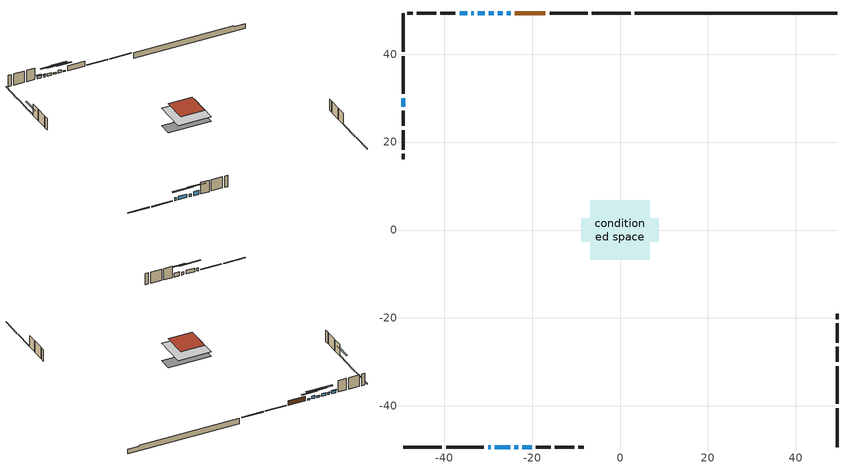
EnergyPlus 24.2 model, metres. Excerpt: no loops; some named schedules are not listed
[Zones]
conditioned space
 floor outside (Floor1 construction): -2.87,-2.87 -2.87,2.87 2.87,2.87 2.87,-2.87 z0.61
 floor adiabatic (AdiabaticFloorConstruction): -6.76,-6.76 -6.76,6.76 6.76,6.76 6.76,-6.76 z3.05
 floor foundation (Slab1 construction): -8.84,-2.67 -8.84,2.67 8.84,2.67 8.84,-2.67 z-1.68
 wall outside (RimJoist1 construction): 2.4,49.35 -6.46,49.35 / -49.35,-49.35 -40.5,-49.35 / -49.35,49.35 -49.35,40.5 / 49.35,-49.35 49.35,-40.5 z0.61:0.91
 wall outside (RimJoist2 construction): -7.39,49.35 -16.02,49.35 / -39.57,-49.35 -30.94,-49.35 / -49.35,39.57 -49.35,30.94 / 49.35,-39.57 49.35,-30.94 z0.61:0.91
 wall outside (AdiabaticWallConstruction 1): -16.94,49.35 -23.92,49.35 z0.61:2.64
 wall outside (AdiabaticWallConstruction): -30.01,-49.35 -29.39,-49.35 / -24.03,-49.35 -23.16,-49.35 z0.61:1.83; -28.46,-49.35 -24.95,-49.35 z0.61:2.08; -24.84,49.35 -25.71,49.35 / -49.35,30.01 -49.35,28.03 z0.61:1.12; -26.64,49.35 -27.76,49.35 z0.61:1.81; -28.69,49.35 -29.81,49.35 / -33.23,49.35 -33.85,49.35 z0.61:1.35; -30.73,49.35 -32.31,49.35 / -34.77,49.35 -36.5,49.35 z0.61:1.68; -22.23,-49.35 -20.12,-49.35 z0.61:2.31
 wall outside (Wall1 construction): -37.43,49.35 -40.86,49.35 / -19.19,-49.35 -15.76,-49.35 / -49.35,27.1 -49.35,23.67 / 49.35,-30.01 49.35,-26.58 z0.61:5.49
 wall outside (Wall2 construction): -41.79,49.35 -46.24,49.35 / -14.83,-49.35 -10.38,-49.35 / -49.35,22.74 -49.35,18.29 / 49.35,-25.65 49.35,-21.2 z0.61:5.49
 wall outside (Wall3 construction): -47.17,49.35 -48.42,49.35 / -9.46,-49.35 -8.2,-49.35 / -49.35,17.36 -49.35,16.1 / 49.35,-20.27 49.35,-19.01 z0.61:5.49
 wall foundation (FoundationWall1 construction): 3.33,49.35,-1.68 3.33,49.35,0.61 44.75,49.35,0.61 44.75,49.35,0.3 49.35,49.35,0.3 49.35,49.35,-1.68
 window (WindowConstruction 7): -30.01,-49.35 -29.39,-49.35 z0.61:1.83
 window (WindowConstruction 6): -28.46,-49.35 -24.95,-49.35 z0.61:2.08
 window (WindowConstruction 9): -24.85,49.35 -25.71,49.35 z0.61:1.12
 window (WindowConstruction 10): -49.35,30.01 -49.35,28.03 z0.61:1.12
 window (WindowConstruction 8): -24.03,-49.35 -23.16,-49.35 z0.61:1.83
 window (WindowConstruction): -26.64,49.35 -27.76,49.35 z0.61:1.8
 window (WindowConstruction 1): -28.69,49.35 -29.8,49.35 z0.61:1.35
 window (WindowConstruction 2): -30.73,49.35 -32.31,49.35 z0.61:1.68
 window (WindowConstruction 3): -33.24,49.35 -33.85,49.35 z0.61:1.35
 window (WindowConstruction 4): -22.23,-49.35 -20.12,-49.35 z0.61:2.31
 window (WindowConstruction 5): -34.77,49.35 -36.5,49.35 z0.61:1.68
 door (Door): -16.95,49.35 -23.92,49.35 z0.61:2.64
 ceiling adiabatic (AdiabaticFloorConstruction): 6.76,-6.76 6.76,6.76 -6.76,6.76 -6.76,-6.76 z3.05
 roof outside (Roof1 construction): -5,5 -5,-5 5,-5 5,5 z5.49
shading: -22.31,-49.35 -31.1,-49.35 -31.1,-49.77 -22.31,-49.77 z4.72; -28.35,49.35 -22.21,49.35 -22.21,49.77 -28.35,49.77 z3.76; -49.35,25.39 -49.35,32.65 -49.77,32.65 -49.77,25.39 z3.76; -30.4,49.35 -24,49.35 -24,49.77 -30.4,49.77 z4.44; -32.44,49.35 -26.05,49.35 -26.05,49.77 -32.44,49.77 z3.99; -34.95,49.35 -28.09,49.35 -28.09,49.77 -34.95,49.77 z4.32; -34.05,49.35 -33.03,49.35 -33.03,49.77 -34.05,49.77 z1.55; -17.48,-49.35 -24.87,-49.35 -24.87,-49.77 -17.48,-49.77 z4.95; -36.7,49.35 -34.57,49.35 -34.57,49.77 -36.7,49.77 z1.88
[Building]
Building 1: Terrain=Suburbs
[Site:Location]
London AP_ON: Latitude {deg}=43.03; Longitude {deg}=-81.15; Time Zone {hr}=-5; Elevation {m}=278; Keep Site Location Information=Yes
[Site:GroundTemperature:Shallow]
3.98693, 1.93205, 1.76749, 2.74264, 6.6573, 10.5537, 13.9317, 16.0716, 16.2534, 14.513, 11.2211, 7.44421
[Site:WaterMainsTemperature]
Calculation Method=Schedule; Temperature Schedule=mains temperature schedule
[Material] Roughness=Rough; Thermal Absorptance=0.9
Name | Thickness {m} | Conductivity {W/m-K} | Density {kg/m3} | Specific Heat {J/kg-K} | Solar Absorptance | Visible Absorptance
asphalt or fiberglass shingles | 0.00635 | 0.162714 | 1121.4 | 1465.45 | 0.4 | 0.4
concrete 4.0 in. | 0.1016 | 1.803125 | 2242.8 | 837.4 | 0.7 | 0.7
concrete 8.0 in. | 0.2032 | 1.803125 | 2242.8 | 837.4 | 0.7 | 0.7
door material | 0.04445 | 0.20624 | 512.64 | 1214.23 | 0.7 | 0.7
exterior vertical ins | 0.012998 | 0.029427 | 32.04 | 1214.23 | 0.7 | 0.7
floor covering | 0.0127 | 0.0433444 | 54.468 | 1339.84 | 0.6 | 0.6
floor rigid ins; rim joist rigid ins | 0.051816 | 0.029427 | 32.04 | 1214.23 | 0.7 | 0.7
floor rigid ins 1; wall rigid ins | 0.512978 | 0.029427 | 32.04 | 1214.23 | 0.7 | 0.7
floor stud and cavity | 0.1397 | 0.633702 | 92.3553 | 1139.71 | 0.7 | 0.7
floor stud and cavity 1 | 0.1397 | 1.75129 | 37.0049 | 1207.88 | 0.7 | 0.7
furniture material conditioned space 1 | 0.1524 | 0.115458 | 640.8 | 1214.23 | 0.6 | 0.6
gypsum board | 0.0127 | 0.160291 | 801 | 837.4 | 0.6 | 0.6
gypsum board 1 | 0.00254 | 0.160291 | 801 | 837.4 | 0.6 | 0.6
gypsum board 2 | 0.0127 | 0.160291 | 801 | 837.4 | 0.7 | 0.7
osb sheathing 0.5 in. | 0.0127 | 0.115458 | 512.64 | 1214.23 | 0.7 | 0.7
osb sheathing 0.75 in. | 0.01905 | 0.115458 | 512.64 | 1214.23 | 0.7 | 0.7
osb sheathing 2.0 in. | 0.0508 | 0.115458 | 512.64 | 1214.23 | 0.7 | 0.7
rim joist stud and cavity | 0.0508 | 0.0451784 | 125.044 | 1163.47 | 0.6 | 0.6
rim joist stud and cavity 1 | 0.0508 | 0.0347766 | 125.044 | 1163.47 | 0.6 | 0.6
roof stud and cavity | 0.2032 | 0.172255 | 78.34581 | 1123.46 | 0.7 | 0.7
wall stud and cavity | 0.1397 | 0.0820459 | 139.0536 | 1170.24 | 0.7 | 0.7
wall stud and cavity 1 | 0.0889 | 0.265422 | 50.32683 | 1063.81 | 0.7 | 0.7
wall stud and cavity 2 | 0.0889 | 0.380278 | 52.3479 | 1209.89 | 0.7 | 0.7
wall stud and cavity 3 | 0.0889 | 0.391764 | 83.0341 | 1211.67 | 0.7 | 0.7
wood siding | 0.0254 | 0.102417 | 544.68 | 1172.36 | 0.4 | 0.4
wood siding 1 | 0.00254 | 0.102417 | 544.68 | 1172.36 | 0.4 | 0.4
wood siding 2; wood siding 3; wood siding 4 | 0.0254 | 0.102417 | 544.68 | 1172.36 | 0.7 | 0.7
[WindowMaterial:SimpleGlazingSystem]
Name | U-Factor {W/m2-K} | Solar Heat Gain Coefficient
WindowMaterial | 2.78449 | 0.59
WindowMaterial 1 | 2.77597 | 0.55
WindowMaterial 10 | 3.04227 | 0.45
WindowMaterial 2 | 2.77711 | 0.55
WindowMaterial 3 | 2.76405 | 0.48
WindowMaterial 4 | 2.79471 | 0.65
WindowMaterial 5 | 2.77825 | 0.56
WindowMaterial 6 | 2.7913 | 0.64
WindowMaterial 7 | 4.45212 | 0.66
WindowMaterial 8 | 4.360704 | 0.67
WindowMaterial 9 | 2.76178 | 0.47
[Construction]
AdiabaticFloorConstruction: floor stud and cavity 1, floor rigid ins 1, osb sheathing 0.75 in., floor covering
AdiabaticWallConstruction: wood siding 3, wall rigid ins, wall stud and cavity 2, gypsum board
AdiabaticWallConstruction 1: wood siding 4, wall rigid ins, wall stud and cavity 2, gypsum board
Door: door material
Floor1 construction: floor stud and cavity, floor rigid ins, osb sheathing 0.75 in., floor covering
FoundationWall1 construction: concrete 8.0 in., gypsum board 2
furniture construction conditioned space 1: furniture material conditioned space 1
PartitionWallConstruction: gypsum board, wall stud and cavity 3, gypsum board
RimJoist1 construction: wood siding 2, osb sheathing 2.0 in., rim joist stud and cavity
RimJoist2 construction: wood siding 2, rim joist rigid ins, osb sheathing 2.0 in., rim joist stud and cavity 1
Roof1 construction: asphalt or fiberglass shingles, osb sheathing 0.75 in., roof stud and cavity, gypsum board
Slab1 construction: concrete 4.0 in.
Wall1 construction; Wall2 construction: wood siding, osb sheathing 0.5 in., wall stud and cavity, gypsum board
Wall3 construction: wood siding 1, wall stud and cavity 1, gypsum board 1
WindowConstruction: WindowMaterial
WindowConstruction 1: WindowMaterial 1
WindowConstruction 10: WindowMaterial 10
WindowConstruction 2: WindowMaterial 2
WindowConstruction 3: WindowMaterial 3
WindowConstruction 4: WindowMaterial 4
WindowConstruction 5: WindowMaterial 5
WindowConstruction 6: WindowMaterial 6
WindowConstruction 7: WindowMaterial 7
WindowConstruction 8: WindowMaterial 8
WindowConstruction 9: WindowMaterial 9
[Zone]
conditioned space: Multiplier=1; Volume {m3}=706.8; Part of Total Floor Area=Yes
[Space]
conditioned space 1: Zone=conditioned space; Volume {m3}=706.8
[SurfaceProperty:ExposedFoundationPerimeter]
Slab1: Exposed Perimeter Calculation Method=TotalExposedPerimeter; Total Exposed Perimeter {m}=46.026
[InternalMass] Zone or ZoneList=conditioned space; Space or SpaceList=conditioned space 1
Name | Construction | Surface Area {m2}
furniture mass conditioned space 1 | furniture construction conditioned space 1 | 124.148
partition wall mass | PartitionWallConstruction | 310.37
[Lights]
interior lighting: Zone or ZoneList or Space or SpaceList=conditioned space 1; Schedule=interior lighting schedule; Design Level Calculation Method=LightingLevel; Lighting Level {W}=343.2; Return Air Fraction=0; Fraction Radiant=0.6; Fraction Visible=0.2; Fraction Replaceable=1
[People]
occupants: Zone or ZoneList or Space or SpaceList=conditioned space 1; Number of People Schedule=occupants schedule; Number of People Calculation Method=People; Number of People=3; Fraction Radiant=0.314171; Sensible Heat Fraction=0.56303; Activity Level Schedule=occupants activity schedule; Carbon Dioxide Generation Rate {m3/s-W}=0; Enable ASHRAE 55 Comfort Warnings=No; Mean Radiant Temperature Calculation Type=EnclosureAveraged
[ElectricEquipment] Zone or ZoneList or Space or SpaceList=conditioned space 1; Design Level Calculation Method=EquipmentLevel
Name | Schedule | Design Level {W} | Fraction Latent | Fraction Radiant | Fraction Lost
clothes dryer | clothes dryer schedule | 140.772 | 0.015 | 0.081 | 0.85
clothes washer | clothes washer schedule | 32.1985 | 0.03 | 0.162 | 0.7
cooking range | cooking range schedule | 215.147 | 0.08 | 0.432 | 0.2
dishwasher | dishwasher schedule | 66.8632 | 0.3 | 0.18 | 0.4
fridge | fridge schedule | 72.9452 | 0 | 0.6 | 0
mech vent house fan | mech vent house fan schedule | 0.95 | 0 | 0 | 1
mech vent house fan cfis | mech vent house fan cfis schedule | 0 | 0 | 0 | 0
misc plug loads | misc plug loads schedule | 494.7 | 0.045 | 0.513 | 0.1
whole house fan | Always On Discrete | 0 | 0 | 0 | 1
[OtherEquipment] Zone or ZoneList or Space or SpaceList=conditioned space 1; Design Level Calculation Method=EquipmentLevel
Name | Fuel Type | Schedule | Design Level {W} | Fraction Latent | Fraction Radiant | Fraction Lost
clothes dryer 1 | Electricity | clothes dryer schedule | 0 | 0.015 | 0.081 | 0.85
cooking range 1 | Electricity | cooking range schedule | 0 | 0.08 | 0.432 | 0.2
general water use latent | None | general water use schedule | 62.594 | 1 | 0 | 0
general water use sensible | None | general water use schedule | -61.6891 | 0 | 0.6 | 0
mech vent house fan latent load | None | Always On Discrete | 0 | 1 | 0 | 0
mech vent house fan sensible load | None | Always On Discrete | 0 | 0 | 0 | 0
water heater energy adjustment1 | NaturalGas | Always On Discrete | 0.01 | 0 | 0 | 1
[ZoneInfiltration:DesignFlowRate] Zone or ZoneList or Space or SpaceList=conditioned space 1; Schedule=Always On Discrete; Design Flow Rate Calculation Method=Flow/Zone; Design Flow Rate {m3/s}=0
infil flow; natural vent flow; whole house fan flow
[Foundation:Kiva]
Foundation Kiva 1: Initial Indoor Air Temperature {C}=18; Wall Height Above Grade {m}=0.609996; Wall Depth Below Slab {m}=0.2032; Custom Block Material Name 1=exterior vertical ins; Custom Block Depth 1 {m}=2.28999; Custom Block X Position 1 {m}=0.2159; Custom Block Z Position 1 {m}=0
[Foundation:Kiva:Settings]
Soil Conductivity {W/m-K}=0.849921; Soil Density {kg/m3}=1842.3; Soil Specific Heat {J/kg-K}=418.7; Ground Solar Absorptivity=0.9; Ground Thermal Absorptivity=0.9; Ground Surface Roughness {m}=0.03; Far-Field Width {m}=40; Deep-Ground Boundary Condition=ZeroFlux; Deep-Ground Depth {m}=40; Minimum Cell Dimension {m}=0.2; Maximum Cell Growth Coefficient=3; Simulation Timestep=Timestep
[Exterior:Lights]
exterior lighting: Schedule=exterior lighting schedule; Design Level {W}=75.6
[Schedule:Day:Interval]
interior lighting schedule day: No, 01:00, 0.108182, 04:00, 0.0901515, 05:00, 0.0991667, 06:00, 0.162273, 07:00, 0.270455, 08:00, 0.342576, 10:00, 0.369621, 11:00, 0.351591, 12:00, 0.333561, 13:00, 0.324545, 14:00, 0.31553, 15:00, 0.333561, 16:00, 0.369621, 17:00, 0.450758, 18:00, 0.585985, 19:00, 0.775303, 20:00, 0.955606, 21:00, 0.991667, 22:00, 0.712197, 23:00, 0.360606, 24:00, 0.162273
interior lighting schedule day 1: No, 01:00, 0.100909, 04:00, 0.0840909, 05:00, 0.0925, 06:00, 0.151364, 07:00, 0.252273, 08:00, 0.319545, 10:00, 0.344773, 11:00, 0.327955, 12:00, 0.311136, 13:00, 0.302727, 14:00, 0.294318, 15:00, 0.311136, 16:00, 0.344773, 17:00, 0.420455, 18:00, 0.546591, 19:00, 0.723182, 20:00, 0.891364, 21:00, 0.925, 22:00, 0.664318, 23:00, 0.336364, 24:00, 0.151364
interior lighting schedule default day: No, 24:00, 0
[Schedule:Week:Daily]
interior lighting schedule Week Rule - Jan1-Jan27: interior lighting schedule day, interior lighting schedule day, interior lighting schedule day, interior lighting schedule day, interior lighting schedule day, interior lighting schedule day, interior lighting schedule day, interior lighting schedule default day, interior lighting schedule default day, interior lighting schedule default day, interior lighting schedule default day, interior lighting schedule default day
interior lighting schedule Week Rule - Jan28-Feb3: interior lighting schedule day, interior lighting schedule day, interior lighting schedule day, interior lighting schedule day, interior lighting schedule day 1, interior lighting schedule day 1, interior lighting schedule day 1, interior lighting schedule default day, interior lighting schedule default day, interior lighting schedule default day, interior lighting schedule default day, interior lighting schedule default day
interior lighting schedule Week Rule - Feb4-Feb24: interior lighting schedule day 1, interior lighting schedule day 1, interior lighting schedule day 1, interior lighting schedule day 1, interior lighting schedule day 1, interior lighting schedule day 1, interior lighting schedule day 1, interior lighting schedule default day, interior lighting schedule default day, interior lighting schedule default day, interior lighting schedule default day, interior lighting schedule default day
interior lighting schedule Week Rule - Feb25-Mar3: interior lighting schedule day 1, interior lighting schedule day 1, interior lighting schedule day 1, interior lighting schedule day 1, interior lighting schedule day 2, interior lighting schedule day 2, interior lighting schedule day 2, interior lighting schedule default day, interior lighting schedule default day, interior lighting schedule default day, interior lighting schedule default day, interior lighting schedule default day
interior lighting schedule Week Rule - Mar4-Mar31: interior lighting schedule day 2, interior lighting schedule day 2, interior lighting schedule day 2, interior lighting schedule day 2, interior lighting schedule day 2, interior lighting schedule day 2, interior lighting schedule day 2, interior lighting schedule default day, interior lighting schedule default day, interior lighting schedule default day, interior lighting schedule default day, interior lighting schedule default day
interior lighting schedule Week Rule - Apr1-Apr28: interior lighting schedule day 3, interior lighting schedule day 3, interior lighting schedule day 3, interior lighting schedule day 3, interior lighting schedule day 3, interior lighting schedule day 3, interior lighting schedule day 3, interior lighting schedule default day, interior lighting schedule default day, interior lighting schedule default day, interior lighting schedule default day, interior lighting schedule default day
interior lighting schedule Week Rule - Apr29-May5: interior lighting schedule day 3, interior lighting schedule day 3, interior lighting schedule day 4, interior lighting schedule day 4, interior lighting schedule day 4, interior lighting schedule day 4, interior lighting schedule day 4, interior lighting schedule default day, interior lighting schedule default day, interior lighting schedule default day, interior lighting schedule default day, interior lighting schedule default day
interior lighting schedule Week Rule - May6-May26: interior lighting schedule day 4, interior lighting schedule day 4, interior lighting schedule day 4, interior lighting schedule day 4, interior lighting schedule day 4, interior lighting schedule day 4, interior lighting schedule day 4, interior lighting schedule default day, interior lighting schedule default day, interior lighting schedule default day, interior lighting schedule default day, interior lighting schedule default day
interior lighting schedule Week Rule - May27-Jun2: interior lighting schedule day 4, interior lighting schedule day 4, interior lighting schedule day 4, interior lighting schedule day 4, interior lighting schedule day 4, interior lighting schedule day 5, interior lighting schedule day 5, interior lighting schedule default day, interior lighting schedule default day, interior lighting schedule default day, interior lighting schedule default day, interior lighting schedule default day
interior lighting schedule Week Rule - Jun3-Jun30: interior lighting schedule day 5, interior lighting schedule day 5, interior lighting schedule day 5, interior lighting schedule day 5, interior lighting schedule day 5, interior lighting schedule day 5, interior lighting schedule day 5, interior lighting schedule default day, interior lighting schedule default day, interior lighting schedule default day, interior lighting schedule default day, interior lighting schedule default day
interior lighting schedule Week Rule - Jul1-Jul28: interior lighting schedule day 6, interior lighting schedule day 6, interior lighting schedule day 6, interior lighting schedule day 6, interior lighting schedule day 6, interior lighting schedule day 6, interior lighting schedule day 6, interior lighting schedule default day, interior lighting schedule default day, interior lighting schedule default day, interior lighting schedule default day, interior lighting schedule default day
interior lighting schedule Week Rule - Jul29-Aug4: interior lighting schedule day 6, interior lighting schedule day 6, interior lighting schedule day 6, interior lighting schedule day 7, interior lighting schedule day 7, interior lighting schedule day 7, interior lighting schedule day 7, interior lighting schedule default day, interior lighting schedule default day, interior lighting schedule default day, interior lighting schedule default day, interior lighting schedule default day
interior lighting schedule Week Rule - Aug5-Aug25: interior lighting schedule day 7, interior lighting schedule day 7, interior lighting schedule day 7, interior lighting schedule day 7, interior lighting schedule day 7, interior lighting schedule day 7, interior lighting schedule day 7, interior lighting schedule default day, interior lighting schedule default day, interior lighting schedule default day, interior lighting schedule default day, interior lighting schedule default day
interior lighting schedule Week Rule - Aug26-Sep1: interior lighting schedule day 7, interior lighting schedule day 7, interior lighting schedule day 7, interior lighting schedule day 7, interior lighting schedule day 7, interior lighting schedule day 7, interior lighting schedule day 8, interior lighting schedule default day, interior lighting schedule default day, interior lighting schedule default day, interior lighting schedule default day, interior lighting schedule default day
interior lighting schedule Week Rule - Sep2-Sep29: interior lighting schedule day 8, interior lighting schedule day 8, interior lighting schedule day 8, interior lighting schedule day 8, interior lighting schedule day 8, interior lighting schedule day 8, interior lighting schedule day 8, interior lighting schedule default day, interior lighting schedule default day, interior lighting schedule default day, interior lighting schedule default day, interior lighting schedule default day
interior lighting schedule Week Rule - Sep30-Oct6: interior lighting schedule day 8, interior lighting schedule day 9, interior lighting schedule day 9, interior lighting schedule day 9, interior lighting schedule day 9, interior lighting schedule day 9, interior lighting schedule day 9, interior lighting schedule default day, interior lighting schedule default day, interior lighting schedule default day, interior lighting schedule default day, interior lighting schedule default day
interior lighting schedule Week Rule - Oct7-Oct27: interior lighting schedule day 9, interior lighting schedule day 9, interior lighting schedule day 9, interior lighting schedule day 9, interior lighting schedule day 9, interior lighting schedule day 9, interior lighting schedule day 9, interior lighting schedule default day, interior lighting schedule default day, interior lighting schedule default day, interior lighting schedule default day, interior lighting schedule default day
interior lighting schedule Week Rule - Oct28-Nov3: interior lighting schedule day 9, interior lighting schedule day 9, interior lighting schedule day 9, interior lighting schedule day 9, interior lighting schedule day 10, interior lighting schedule day 10, interior lighting schedule day 10, interior lighting schedule default day, interior lighting schedule default day, interior lighting schedule default day, interior lighting schedule default day, interior lighting schedule default day
interior lighting schedule Week Rule - Nov4-Nov24: interior lighting schedule day 10, interior lighting schedule day 10, interior lighting schedule day 10, interior lighting schedule day 10, interior lighting schedule day 10, interior lighting schedule day 10, interior lighting schedule day 10, interior lighting schedule default day, interior lighting schedule default day, interior lighting schedule default day, interior lighting schedule default day, interior lighting schedule default day
interior lighting schedule Week Rule - Nov25-Dec1: interior lighting schedule day 10, interior lighting schedule day 10, interior lighting schedule day 10, interior lighting schedule day 10, interior lighting schedule day 10, interior lighting schedule day 10, interior lighting schedule day 11, interior lighting schedule default day, interior lighting schedule default day, interior lighting schedule default day, interior lighting schedule default day, interior lighting schedule default day
interior lighting schedule Week Rule - Dec2-Dec31: interior lighting schedule day 11, interior lighting schedule day 11, interior lighting schedule day 11, interior lighting schedule day 11, interior lighting schedule day 11, interior lighting schedule day 11, interior lighting schedule day 11, interior lighting schedule default day, interior lighting schedule default day, interior lighting schedule default day, interior lighting schedule default day, interior lighting schedule default day
occupants schedule Week Rule - Jan1-Dec31: occupants schedule day, occupants schedule day, occupants schedule day, occupants schedule day, occupants schedule day, occupants schedule day, occupants schedule day, occupants schedule default day, occupants schedule default day, occupants schedule default day, occupants schedule default day, occupants schedule default day
clothes dryer schedule Week Rule - Jan1-Dec31: clothes dryer schedule day, clothes dryer schedule day, clothes dryer schedule day, clothes dryer schedule day, clothes dryer schedule day, clothes dryer schedule day, clothes dryer schedule day, clothes dryer schedule default day, clothes dryer schedule default day, clothes dryer schedule default day, clothes dryer schedule default day, clothes dryer schedule default day
clothes washer schedule Week Rule - Jan1-Dec31: clothes washer schedule day, clothes washer schedule day, clothes washer schedule day, clothes washer schedule day, clothes washer schedule day, clothes washer schedule day, clothes washer schedule day, clothes washer schedule default day, clothes washer schedule default day, clothes washer schedule default day, clothes washer schedule default day, clothes washer schedule default day
cooking range schedule Week Rule - Jan1-Dec31: cooking range schedule day, cooking range schedule day, cooking range schedule day, cooking range schedule day, cooking range schedule day, cooking range schedule day, cooking range schedule day, cooking range schedule default day, cooking range schedule default day, cooking range schedule default day, cooking range schedule default day, cooking range schedule default day
dishwasher schedule Week Rule - Jan1-Dec31: dishwasher schedule day, dishwasher schedule day, dishwasher schedule day, dishwasher schedule day, dishwasher schedule day, dishwasher schedule day, dishwasher schedule day, dishwasher schedule default day, dishwasher schedule default day, dishwasher schedule default day, dishwasher schedule default day, dishwasher schedule default day
misc plug loads schedule Week Rule - Jan1-Dec31: misc plug loads schedule day, misc plug loads schedule day, misc plug loads schedule day, misc plug loads schedule day, misc plug loads schedule day, misc plug loads schedule day, misc plug loads schedule day, misc plug loads schedule default day, misc plug loads schedule default day, misc plug loads schedule default day, misc plug loads schedule default day, misc plug loads schedule default day
general water use schedule Week Rule - Jan1-Dec31: general water use schedule day, general water use schedule day, general water use schedule day, general water use schedule day, general water use schedule day, general water use schedule day, general water use schedule day, general water use schedule default day, general water use schedule default day, general water use schedule default day, general water use schedule default day, general water use schedule default day
exterior lighting schedule Week Rule - Jan1-Jan27: exterior lighting schedule day, exterior lighting schedule day, exterior lighting schedule day, exterior lighting schedule day, exterior lighting schedule day, exterior lighting schedule day, exterior lighting schedule day, exterior lighting schedule default day, exterior lighting schedule default day, exterior lighting schedule default day, exterior lighting schedule default day, exterior lighting schedule default day
exterior lighting schedule Week Rule - Jan28-Feb3: exterior lighting schedule day, exterior lighting schedule day, exterior lighting schedule day, exterior lighting schedule day, exterior lighting schedule day 1, exterior lighting schedule day 1, exterior lighting schedule day 1, exterior lighting schedule default day, exterior lighting schedule default day, exterior lighting schedule default day, exterior lighting schedule default day, exterior lighting schedule default day
exterior lighting schedule Week Rule - Feb4-Feb24: exterior lighting schedule day 1, exterior lighting schedule day 1, exterior lighting schedule day 1, exterior lighting schedule day 1, exterior lighting schedule day 1, exterior lighting schedule day 1, exterior lighting schedule day 1, exterior lighting schedule default day, exterior lighting schedule default day, exterior lighting schedule default day, exterior lighting schedule default day, exterior lighting schedule default day
exterior lighting schedule Week Rule - Feb25-Mar3: exterior lighting schedule day 1, exterior lighting schedule day 1, exterior lighting schedule day 1, exterior lighting schedule day 1, exterior lighting schedule day 2, exterior lighting schedule day 2, exterior lighting schedule day 2, exterior lighting schedule default day, exterior lighting schedule default day, exterior lighting schedule default day, exterior lighting schedule default day, exterior lighting schedule default day
exterior lighting schedule Week Rule - Mar4-Mar31: exterior lighting schedule day 2, exterior lighting schedule day 2, exterior lighting schedule day 2, exterior lighting schedule day 2, exterior lighting schedule day 2, exterior lighting schedule day 2, exterior lighting schedule day 2, exterior lighting schedule default day, exterior lighting schedule default day, exterior lighting schedule default day, exterior lighting schedule default day, exterior lighting schedule default day
exterior lighting schedule Week Rule - Apr1-Apr28: exterior lighting schedule day 3, exterior lighting schedule day 3, exterior lighting schedule day 3, exterior lighting schedule day 3, exterior lighting schedule day 3, exterior lighting schedule day 3, exterior lighting schedule day 3, exterior lighting schedule default day, exterior lighting schedule default day, exterior lighting schedule default day, exterior lighting schedule default day, exterior lighting schedule default day
exterior lighting schedule Week Rule - Apr29-May5: exterior lighting schedule day 3, exterior lighting schedule day 3, exterior lighting schedule day 4, exterior lighting schedule day 4, exterior lighting schedule day 4, exterior lighting schedule day 4, exterior lighting schedule day 4, exterior lighting schedule default day, exterior lighting schedule default day, exterior lighting schedule default day, exterior lighting schedule default day, exterior lighting schedule default day
exterior lighting schedule Week Rule - May6-May26: exterior lighting schedule day 4, exterior lighting schedule day 4, exterior lighting schedule day 4, exterior lighting schedule day 4, exterior lighting schedule day 4, exterior lighting schedule day 4, exterior lighting schedule day 4, exterior lighting schedule default day, exterior lighting schedule default day, exterior lighting schedule default day, exterior lighting schedule default day, exterior lighting schedule default day
exterior lighting schedule Week Rule - May27-Jun2: exterior lighting schedule day 4, exterior lighting schedule day 4, exterior lighting schedule day 4, exterior lighting schedule day 4, exterior lighting schedule day 4, exterior lighting schedule day 5, exterior lighting schedule day 5, exterior lighting schedule default day, exterior lighting schedule default day, exterior lighting schedule default day, exterior lighting schedule default day, exterior lighting schedule default day
exterior lighting schedule Week Rule - Jun3-Jun30: exterior lighting schedule day 5, exterior lighting schedule day 5, exterior lighting schedule day 5, exterior lighting schedule day 5, exterior lighting schedule day 5, exterior lighting schedule day 5, exterior lighting schedule day 5, exterior lighting schedule default day, exterior lighting schedule default day, exterior lighting schedule default day, exterior lighting schedule default day, exterior lighting schedule default day
exterior lighting schedule Week Rule - Jul1-Jul28: exterior lighting schedule day 6, exterior lighting schedule day 6, exterior lighting schedule day 6, exterior lighting schedule day 6, exterior lighting schedule day 6, exterior lighting schedule day 6, exterior lighting schedule day 6, exterior lighting schedule default day, exterior lighting schedule default day, exterior lighting schedule default day, exterior lighting schedule default day, exterior lighting schedule default day
exterior lighting schedule Week Rule - Jul29-Aug4: exterior lighting schedule day 6, exterior lighting schedule day 6, exterior lighting schedule day 6, exterior lighting schedule day 7, exterior lighting schedule day 7, exterior lighting schedule day 7, exterior lighting schedule day 7, exterior lighting schedule default day, exterior lighting schedule default day, exterior lighting schedule default day, exterior lighting schedule default day, exterior lighting schedule default day
exterior lighting schedule Week Rule - Aug5-Aug25: exterior lighting schedule day 7, exterior lighting schedule day 7, exterior lighting schedule day 7, exterior lighting schedule day 7, exterior lighting schedule day 7, exterior lighting schedule day 7, exterior lighting schedule day 7, exterior lighting schedule default day, exterior lighting schedule default day, exterior lighting schedule default day, exterior lighting schedule default day, exterior lighting schedule default day
exterior lighting schedule Week Rule - Aug26-Sep1: exterior lighting schedule day 7, exterior lighting schedule day 7, exterior lighting schedule day 7, exterior lighting schedule day 7, exterior lighting schedule day 7, exterior lighting schedule day 7, exterior lighting schedule day 8, exterior lighting schedule default day, exterior lighting schedule default day, exterior lighting schedule default day, exterior lighting schedule default day, exterior lighting schedule default day
exterior lighting schedule Week Rule - Sep2-Sep29: exterior lighting schedule day 8, exterior lighting schedule day 8, exterior lighting schedule day 8, exterior lighting schedule day 8, exterior lighting schedule day 8, exterior lighting schedule day 8, exterior lighting schedule day 8, exterior lighting schedule default day, exterior lighting schedule default day, exterior lighting schedule default day, exterior lighting schedule default day, exterior lighting schedule default day
exterior lighting schedule Week Rule - Sep30-Oct6: exterior lighting schedule day 8, exterior lighting schedule day 9, exterior lighting schedule day 9, exterior lighting schedule day 9, exterior lighting schedule day 9, exterior lighting schedule day 9, exterior lighting schedule day 9, exterior lighting schedule default day, exterior lighting schedule default day, exterior lighting schedule default day, exterior lighting schedule default day, exterior lighting schedule default day
exterior lighting schedule Week Rule - Oct7-Oct27: exterior lighting schedule day 9, exterior lighting schedule day 9, exterior lighting schedule day 9, exterior lighting schedule day 9, exterior lighting schedule day 9, exterior lighting schedule day 9, exterior lighting schedule day 9, exterior lighting schedule default day, exterior lighting schedule default day, exterior lighting schedule default day, exterior lighting schedule default day, exterior lighting schedule default day
exterior lighting schedule Week Rule - Oct28-Nov3: exterior lighting schedule day 9, exterior lighting schedule day 9, exterior lighting schedule day 9, exterior lighting schedule day 9, exterior lighting schedule day 10, exterior lighting schedule day 10, exterior lighting schedule day 10, exterior lighting schedule default day, exterior lighting schedule default day, exterior lighting schedule default day, exterior lighting schedule default day, exterior lighting schedule default day
exterior lighting schedule Week Rule - Nov4-Nov24: exterior lighting schedule day 10, exterior lighting schedule day 10, exterior lighting schedule day 10, exterior lighting schedule day 10, exterior lighting schedule day 10, exterior lighting schedule day 10, exterior lighting schedule day 10, exterior lighting schedule default day, exterior lighting schedule default day, exterior lighting schedule default day, exterior lighting schedule default day, exterior lighting schedule default day
exterior lighting schedule Week Rule - Nov25-Dec1: exterior lighting schedule day 10, exterior lighting schedule day 10, exterior lighting schedule day 10, exterior lighting schedule day 10, exterior lighting schedule day 10, exterior lighting schedule day 10, exterior lighting schedule day 11, exterior lighting schedule default day, exterior lighting schedule default day, exterior lighting schedule default day, exterior lighting schedule default day, exterior lighting schedule default day
exterior lighting schedule Week Rule - Dec2-Dec31: exterior lighting schedule day 11, exterior lighting schedule day 11, exterior lighting schedule day 11, exterior lighting schedule day 11, exterior lighting schedule day 11, exterior lighting schedule day 11, exterior lighting schedule day 11, exterior lighting schedule default day, exterior lighting schedule default day, exterior lighting schedule default day, exterior lighting schedule default day, exterior lighting schedule default day
[Schedule:Year]
interior lighting schedule: interior lighting schedule Week Rule - Jan1-Jan27, 1, 1, 1, 27, interior lighting schedule Week Rule - Jan28-Feb3, 1, 28, 2, 3, interior lighting schedule Week Rule - Feb4-Feb24, 2, 4, 2, 24, interior lighting schedule Week Rule - Feb25-Mar3, 2, 25, 3, 3, interior lighting schedule Week Rule - Mar4-Mar31, 3, 4, 3, 31, interior lighting schedule Week Rule - Apr1-Apr28, 4, 1, 4, 28, interior lighting schedule Week Rule - Apr29-May5, 4, 29, 5, 5, interior lighting schedule Week Rule - May6-May26, 5, 6, 5, 26, interior lighting schedule Week Rule - May27-Jun2, 5, 27, 6, 2, interior lighting schedule Week Rule - Jun3-Jun30, 6, 3, 6, 30, interior lighting schedule Week Rule - Jul1-Jul28, 7, 1, 7, 28, interior lighting schedule Week Rule - Jul29-Aug4, 7, 29, 8, 4, interior lighting schedule Week Rule - Aug5-Aug25, 8, 5, 8, 25, interior lighting schedule Week Rule - Aug26-Sep1, 8, 26, 9, 1, interior lighting schedule Week Rule - Sep2-Sep29, 9, 2, 9, 29, interior lighting schedule Week Rule - Sep30-Oct6, 9, 30, 10, 6, interior lighting schedule Week Rule - Oct7-Oct27, 10, 7, 10, 27, interior lighting schedule Week Rule - Oct28-Nov3, 10, 28, 11, 3, interior lighting schedule Week Rule - Nov4-Nov24, 11, 4, 11, 24, interior lighting schedule Week Rule - Nov25-Dec1, 11, 25, 12, 1, interior lighting schedule Week Rule - Dec2-Dec31, 12, 2, 12, 31
occupants schedule: occupants schedule Week Rule - Jan1-Dec31, 1, 1, 12, 31
clothes dryer schedule: clothes dryer schedule Week Rule - Jan1-Dec31, 1, 1, 12, 31
clothes washer schedule: clothes washer schedule Week Rule - Jan1-Dec31, 1, 1, 12, 31
cooking range schedule: cooking range schedule Week Rule - Jan1-Dec31, 1, 1, 12, 31
dishwasher schedule: dishwasher schedule Week Rule - Jan1-Dec31, 1, 1, 12, 31
misc plug loads schedule: misc plug loads schedule Week Rule - Jan1-Dec31, 1, 1, 12, 31
general water use schedule: general water use schedule Week Rule - Jan1-Dec31, 1, 1, 12, 31
exterior lighting schedule: exterior lighting schedule Week Rule - Jan1-Jan27, 1, 1, 1, 27, exterior lighting schedule Week Rule - Jan28-Feb3, 1, 28, 2, 3, exterior lighting schedule Week Rule - Feb4-Feb24, 2, 4, 2, 24, exterior lighting schedule Week Rule - Feb25-Mar3, 2, 25, 3, 3, exterior lighting schedule Week Rule - Mar4-Mar31, 3, 4, 3, 31, exterior lighting schedule Week Rule - Apr1-Apr28, 4, 1, 4, 28, exterior lighting schedule Week Rule - Apr29-May5, 4, 29, 5, 5, exterior lighting schedule Week Rule - May6-May26, 5, 6, 5, 26, exterior lighting schedule Week Rule - May27-Jun2, 5, 27, 6, 2, exterior lighting schedule Week Rule - Jun3-Jun30, 6, 3, 6, 30, exterior lighting schedule Week Rule - Jul1-Jul28, 7, 1, 7, 28, exterior lighting schedule Week Rule - Jul29-Aug4, 7, 29, 8, 4, exterior lighting schedule Week Rule - Aug5-Aug25, 8, 5, 8, 25, exterior lighting schedule Week Rule - Aug26-Sep1, 8, 26, 9, 1, exterior lighting schedule Week Rule - Sep2-Sep29, 9, 2, 9, 29, exterior lighting schedule Week Rule - Sep30-Oct6, 9, 30, 10, 6, exterior lighting schedule Week Rule - Oct7-Oct27, 10, 7, 10, 27, exterior lighting schedule Week Rule - Oct28-Nov3, 10, 28, 11, 3, exterior lighting schedule Week Rule - Nov4-Nov24, 11, 4, 11, 24, exterior lighting schedule Week Rule - Nov25-Dec1, 11, 25, 12, 1, exterior lighting schedule Week Rule - Dec2-Dec31, 12, 2, 12, 31
[Schedule:Constant]
Name | Hourly Value
occupants activity schedule | 117.228
fridge schedule | 0
mech vent house fan schedule; mech vent house fan cfis schedule; Always On Discrete | 1
[Schedule:Compact]
mains temperature schedule: Through: 01/01, For: AllDays, Until: 24:00, 7.96722, Through: 01/02, For: AllDays, Until: 24:00, 7.89722, Through: 01/03, For: AllDays, Until: 24:00, 7.82778, Through: 01/04, For: AllDays, Until: 24:00, 7.76, Through: 01/05, For: AllDays, Until: 24:00, 7.69333, Through: 01/06, For: AllDays, Until: 24:00, 7.62778, Through: 01/07, For: AllDays, Until: 24:00, 7.56389, Through: 01/08, For: AllDays, Until: 24:00, 7.50167, Through: 01/09, For: AllDays, Until: 24:00, 7.44056, Through: 01/10, For: AllDays, Until: 24:00, 7.38056, Through: 01/11, For: AllDays, Until: 24:00, 7.32222, Through: 01/12, For: AllDays, Until: 24:00, 7.26556, Through: 01/13, For: AllDays, Until: 24:00, 7.21, Through: 01/14, For: AllDays, Until: 24:00, 7.15556, Through: 01/15, For: AllDays, Until: 24:00, 7.10333, Through: 01/16, For: AllDays, Until: 24:00, 7.05222, Through: 01/17, For: AllDays, Until: 24:00, 7.00278, Through: 01/18, For: AllDays, Until: 24:00, 6.955, Through: 01/19, For: AllDays, Until: 24:00, 6.90833, Through: 01/20, For: AllDays, Until: 24:00, 6.86389, Through: 01/21, For: AllDays, Until: 24:00, 6.82056, Through: 01/22, For: AllDays, Until: 24:00, 6.77889, Through: 01/23, For: AllDays, Until: 24:00, 6.73889, Through: 01/24, For: AllDays, Until: 24:00, 6.7, Through: 01/25, For: AllDays, Until: 24:00, 6.66333, Through: 01/26, For: AllDays, Until: 24:00, 6.62833, Through: 01/27, For: AllDays, Until: 24:00, 6.59444, Through: 01/28, For: AllDays, Until: 24:00, 6.56278, Through: 01/29, For: AllDays, Until: 24:00, 6.53222, Through: 01/30, For: AllDays, Until: 24:00, 6.50389, Through: 01/31, For: AllDays, Until: 24:00, 6.47722, Through: 02/01, For: AllDays, Until: 24:00, 6.45167, Through: 02/02, For: AllDays, Until: 24:00, 6.42833, Through: 02/03, For: AllDays, Until: 24:00, 6.40667, Through: 02/04, For: AllDays, Until: 24:00, 6.38611, Through: 02/05, For: AllDays, Until: 24:00, 6.36778, Through: 02/06, For: AllDays, Until: 24:00, 6.35111, Through: 02/07, For: AllDays, Until: 24:00, 6.33611, Through: 02/08, For: AllDays, Until: 24:00, 6.32333, Through: 02/09, For: AllDays, Until: 24:00, 6.31167, Through: 02/10, For: AllDays, Until: 24:00, 6.30222, Through: 02/11, For: AllDays, Until: 24:00, 6.29389, Through: 02/12, For: AllDays, Until: 24:00, 6.28778, Through: 02/13, For: AllDays, Until: 24:00, 6.28333, Through: 02/14, For: AllDays, Until: 24:00, 6.28056, Through: 02/15, For: AllDays, Until: 24:00, 6.27944, Through: 02/16, For: AllDays, Until: 24:00, 6.28, Through: 02/17, For: AllDays, Until: 24:00, 6.28278, Through: 02/18, For: AllDays, Until: 24:00, 6.28722, Through: 02/19, For: AllDays, Until: 24:00, 6.29278, Through: 02/20, For: AllDays, Until: 24:00, 6.30056, Through: 02/21, For: AllDays, Until: 24:00, 6.31, Through: 02/22, For: AllDays, Until: 24:00, 6.32111, Through: 02/23, For: AllDays, Until: 24:00, 6.33444, Through: 02/24, For: AllDays, Until: 24:00, 6.34889, Through: 02/25, For: AllDays, Until: 24:00, 6.36556, Through: 02/26, For: AllDays, Until: 24:00, 6.38333, Through: 02/27, For: AllDays, Until: 24:00, 6.40333, Through: 02/28, For: AllDays, Until: 24:00, 6.425, Through: 03/01, For: AllDays, Until: 24:00, 6.44833, Through: 03/02, For: AllDays, Until: 24:00, 6.47278, Through: 03/03, For: AllDays, Until: 24:00, 6.49944, Through: 03/04, For: AllDays, Until: 24:00, 6.52778, Through: 03/05, For: AllDays, Until: 24:00, 6.55778, Through: 03/06, For: AllDays, Until: 24:00, 6.58944, Through: 03/07, For: AllDays, Until: 24:00, 6.62278, Through: 03/08, For: AllDays, Until: 24:00, 6.65778, Through: 03/09, For: AllDays, Until: 24:00, 6.69444, Through: 03/10, For: AllDays, Until: 24:00, 6.73278, Through: 03/11, For: AllDays, Until: 24:00, 6.77278, Through: 03/12, For: AllDays, Until: 24:00, 6.81389, Through: 03/13, For: AllDays, Until: 24:00, 6.85722, Through: 03/14, For: AllDays, Until: 24:00, 6.90167, Through: 03/15, For: AllDays, Until: 24:00, 6.94778, Through: 03/16, For: AllDays, Until: 24:00, 6.99556, Through: 03/17, For: AllDays, Until: 24:00, 7.045, Through: 03/18, For: AllDays, Until: 24:00, 7.09556, Through: 03/19, For: AllDays, Until: 24:00, 7.14778, Through: 03/20, For: AllDays, Until: 24:00, 7.20167, Through: 03/21, For: AllDays, Until: 24:00, 7.25667, Through: 03/22, For: AllDays, Until: 24:00, 7.31333, Through: 03/23, For: AllDays, Until: 24:00, 7.37167, Through: 03/24, For: AllDays, Until: 24:00, 7.43111, Through: 03/25, For: AllDays, Until: 24:00, 7.49222, Through: 03/26, For: AllDays, Until: 24:00, 7.55444, Through: 03/27, For: AllDays, Until: 24:00, 7.61833, Through: 03/28, For: AllDays, Until: 24:00, 7.68333, Through: 03/29, For: AllDays, Until: 24:00, 7.74944, Through: 03/30, For: AllDays, Until: 24:00, 7.81722, Through: 03/31, For: AllDays, Until: 24:00, 7.88667, Through: 04/01, For: AllDays, Until: 24:00, 7.95667, Through: 04/02, For: AllDays, Until: 24:00, 8.02833, Through: 04/03, For: AllDays, Until: 24:00, 8.10111, Through: 04/04, For: AllDays, Until: 24:00, 8.175, Through: 04/05, For: AllDays, Until: 24:00, 8.25, Through: 04/06, For: AllDays, Until: 24:00, 8.32667, Through: 04/07, For: AllDays, Until: 24:00, 8.40389, Through: 04/08, For: AllDays, Until: 24:00, 8.48278, Through: 04/09, For: AllDays, Until: 24:00, 8.56222, Through: 04/10, For: AllDays, Until: 24:00, 8.64278, Through: 04/11, For: AllDays, Until: 24:00, 8.725, Through: 04/12, For: AllDays, Until: 24:00, 8.80778, Through: 04/13, For: AllDays, Until: 24:00, 8.89167, Through: 04/14, For: AllDays, Until: 24:00, 8.97611, Through: 04/15, For: AllDays, Until: 24:00, 9.06167, Through: 04/16, For: AllDays, Until: 24:00, 9.14833, Through: 04/17, For: AllDays, Until: 24:00, 9.23611, Through: 04/18, For: AllDays, Until: 24:00, 9.32444, Through: 04/19, For: AllDays, Until: 24:00, 9.41389, Through: 04/20, For: AllDays, Until: 24:00, 9.50389, Through: 04/21, For: AllDays, Until: 24:00, 9.595, Through: 04/22, For: AllDays, Until: 24:00, 9.68667, Through: 04/23, For: AllDays, Until: 24:00, 9.77889, Through: 04/24, For: AllDays, Until: 24:00, 9.87222, Through: 04/25, For: AllDays, Until: 24:00, 9.96556, Through: 04/26, For: AllDays, Until: 24:00, 10.06, Through: 04/27, For: AllDays, Until: 24:00, 10.1556, Through: 04/28, For: AllDays, Until: 24:00, 10.2511, Through: 04/29, For: AllDays, Until: 24:00, 10.3472, Through: 04/30, For: AllDays, Until: 24:00, 10.4439, Through: 05/01, For: AllDays, Until: 24:00, 10.5411, Through: 05/02, For: AllDays, Until: 24:00, 10.6389, Through: 05/03, For: AllDays, Until: 24:00, 10.7372, Through: 05/04, For: AllDays, Until: 24:00, 10.8361, Through: 05/05, For: AllDays, Until: 24:00, 10.935, Through: 05/06, For: AllDays, Until: 24:00, 11.0344, Through: 05/07, For: AllDays, Until: 24:00, 11.1344, Through: 05/08, For: AllDays, Until: 24:00, 11.2344, Through: 05/09, For: AllDays, Until: 24:00, 11.335, Through: 05/10, For: AllDays, Until: 24:00, 11.4356, Through: 05/11, For: AllDays, Until: 24:00, 11.5361, Through: 05/12, For: AllDays, Until: 24:00, 11.6372, Through: 05/13, For: AllDays, Until: 24:00, 11.7383, Through: 05/14, For: AllDays, Until: 24:00, 11.84, Through: 05/15, For: AllDays, Until: 24:00, 11.9411, Through: 05/16, For: AllDays, Until: 24:00, 12.0428, Through: 05/17, For: AllDays, Until: 24:00, 12.1444, Through: 05/18, For: AllDays, Until: 24:00, 12.2456, Through: 05/19, For: AllDays, Until: 24:00, 12.3472, Through: 05/20, For: AllDays, Until: 24:00, 12.4489, Through: 05/21, For: AllDays, Until: 24:00, 12.55, Through: 05/22, For: AllDays, Until: 24:00, 12.6517, Through: 05/23, For: AllDays, Until: 24:00, 12.7528, Through: 05/24, For: AllDays, Until: 24:00, 12.8533, Through: 05/25, For: AllDays, Until: 24:00, 12.9544, Through: 05/26, For: AllDays, Until: 24:00, 13.055, Through: 05/27, For: AllDays, Until: 24:00, 13.155, Through: 05/28, For: AllDays, Until: 24:00, 13.255, Through: 05/29, For: AllDays, Until: 24:00, 13.355, Through: 05/30, For: AllDays, Until: 24:00, 13.4539, Through: 05/31, For: AllDays, Until: 24:00, 13.5533, Through: 06/01, For: AllDays, Until: 24:00, 13.6517, Through: 06/02, For: AllDays, Until: 24:00, 13.75, Through: 06/03, For: AllDays, Until: 24:00, 13.8472, Through: 06/04, For: AllDays, Until: 24:00, 13.9444, Through: 06/05, For: AllDays, Until: 24:00, 14.0411, Through: 06/06, For: AllDays, Until: 24:00, 14.1372, Through: 06/07, For: AllDays, Until: 24:00, 14.2328, Through: 06/08, For: AllDays, Until: 24:00, 14.3278, Through: 06/09, For: AllDays, Until: 24:00, 14.4217, Through: 06/10, For: AllDays, Until: 24:00, 14.5156, Through: 06/11, For: AllDays, Until: 24:00, 14.6083, Through: 06/12, For: AllDays, Until: 24:00, 14.7006, Through: 06/13, For: AllDays, Until: 24:00, 14.7922, Through: 06/14, For: AllDays, Until: 24:00, 14.8828, Through: 06/15, For: AllDays, Until: 24:00, 14.9728, Through: 06/16, For: AllDays, Until: 24:00, 15.0617, Through: 06/17, For: AllDays, Until: 24:00, 15.15, Through: 06/18, For: AllDays, Until: 24:00, 15.2372, Through: 06/19, For: AllDays, Until: 24:00, 15.3233, Through: 06/20, For: AllDays, Until: 24:00, 15.4089, Through: 06/21, For: AllDays, Until: 24:00, 15.4933, Through: 06/22, For: AllDays, Until: 24:00, 15.5772, Through: 06/23, For: AllDays, Until: 24:00, 15.6594, Through: 06/24, For: AllDays, Until: 24:00, 15.7411, Through: 06/25, For: AllDays, Until: 24:00, 15.8217, Through: 06/26, For: AllDays, Until: 24:00, 15.9006, Through: 06/27, For: AllDays, Until: 24:00, 15.9789, Through: 06/28, For: AllDays, Until: 24:00, 16.0561, Through: 06/29, For: AllDays, Until: 24:00, 16.1322, Through: 06/30, For: AllDays, Until: 24:00, 16.2072, Through: 07/01, For: AllDays, Until: 24:00, 16.2806, Through: 07/02, For: AllDays, Until: 24:00, 16.3528, Through: 07/03, For: AllDays, Until: 24:00, 16.4244, Through: 07/04, For: AllDays, Until: 24:00, 16.4939, Through: 07/05, For: AllDays, Until: 24:00, 16.5628, Through: 07/06, For: AllDays, Until: 24:00, 16.63, Through: 07/07, For: AllDays, Until: 24:00, 16.6961, Through: 07/08, For: AllDays, Until: 24:00, 16.7606, Through: 07/09, For: AllDays, Until: 24:00, 16.8239, Through: 07/10, For: AllDays, Until: 24:00, 16.8861, Through: 07/11, For: AllDays, Until: 24:00, 16.9467, Through: 07/12, For: AllDays, Until: 24:00, 17.0056, Through: 07/13, For: AllDays, Until: 24:00, 17.0633, Through: 07/14, For: AllDays, Until: 24:00, 17.12, Through: 07/15, For: AllDays, Until: 24:00, 17.1744, Through: 07/16, For: AllDays, Until: 24:00, 17.2278, Through: 07/17, For: AllDays, Until: 24:00, 17.28, Through: 07/18, For: AllDays, Until: 24:00, 17.33, Through: 07/19, For: AllDays, Until: 24:00, 17.3789, Through: 07/20, For: AllDays, Until: 24:00, 17.4261, Through: 07/21, For: AllDays, Until: 24:00, 17.4717, Through: 07/22, For: AllDays, Until: 24:00, 17.5161, Through: 07/23, For: AllDays, Until: 24:00, 17.5583, Through: 07/24, For: AllDays, Until: 24:00, 17.5994, Through: 07/25, For: AllDays, Until: 24:00, 17.6389, Through: 07/26, For: AllDays, Until: 24:00, 17.6767, Through: 07/27, For: AllDays, Until: 24:00, 17.7128, Through: 07/28, For: AllDays, Until: 24:00, 17.7472, Through: 07/29, For: AllDays, Until: 24:00, 17.78, Through: 07/30, For: AllDays, Until: 24:00, 17.8111, Through: 07/31, For: AllDays, Until: 24:00, 17.8406, Through: 08/01, For: AllDays, Until: 24:00, 17.8683, Through: 08/02, For: AllDays, Until: 24:00, 17.8944, Through: 08/03, For: AllDays, Until: 24:00, 17.9189, Through: 08/04, For: AllDays, Until: 24:00, 17.9417, Through: 08/05, For: AllDays, Until: 24:00, 17.9628, Through: 08/06, For: AllDays, Until: 24:00, 17.9822, Through: 08/07, For: AllDays, Until: 24:00, 18, Through: 08/08, For: AllDays, Until: 24:00, 18.0156, Through: 08/09, For: AllDays, Until: 24:00, 18.03, Through: 08/10, For: AllDays, Until: 24:00, 18.0422, Through: 08/11, For: AllDays, Until: 24:00, 18.0533, Through: 08/12, For: AllDays, Until: 24:00, 18.0622, Through: 08/13, For: AllDays, Until: 24:00, 18.0694, Through: 08/14, For: AllDays, Until: 24:00, 18.0744, Through: 08/15, For: AllDays, Until: 24:00, 18.0783, Through: 08/16, For: AllDays, Until: 24:00, 18.0806, Through: 08/17, For: AllDays, Until: 24:00, 18.0806, Through: 08/18, For: AllDays, Until: 24:00, 18.0789, Through: 08/19, For: AllDays, Until: 24:00, 18.0761, Through: 08/20, For: AllDays, Until: 24:00, 18.0711, Through: 08/21, For: AllDays, Until: 24:00, 18.0639, Through: 08/22, For: AllDays, Until: 24:00, 18.0556, Through: 08/23, For: AllDays, Until: 24:00, 18.0456, Through: 08/24, For: AllDays, Until: 24:00, 18.0333, Through: 08/25, For: AllDays, Until: 24:00, 18.0194, Through: 08/26, For: AllDays, Until: 24:00, 18.0044, Through: 08/27, For: AllDays, Until: 24:00, 17.9872, Through: 08/28, For: AllDays, Until: 24:00, 17.9683, Through: 08/29, For: AllDays, Until: 24:00, 17.9478, Through: 08/30, For: AllDays, Until: 24:00, 17.9256, Through: 08/31, For: AllDays, Until: 24:00, 17.9011, Through: 09/01, For: AllDays, Until: 24:00, 17.8756, Through: 09/02, For: AllDays, Until: 24:00, 17.8483, Through: 09/03, For: AllDays, Until: 24:00, 17.8189, Through: 09/04, For: AllDays, Until: 24:00, 17.7883, Through: 09/05, For: AllDays, Until: 24:00, 17.7561, Through: 09/06, For: AllDays, Until: 24:00, 17.7222, Through: 09/07, For: AllDays, Until: 24:00, 17.6861, Through: 09/08, For: AllDays, Until: 24:00, 17.6489, Through: 09/09, For: AllDays, Until: 24:00, 17.61, Through: 09/10, For: AllDays, Until: 24:00, 17.5694, Through: 09/11, For: AllDays, Until: 24:00, 17.5272, Through: 09/12, For: AllDays, Until: 24:00, 17.4833, Through: 09/13, For: AllDays, Until: 24:00, 17.4383, Through: 09/14, For: AllDays, Until: 24:00, 17.3917, Through: 09/15, For: AllDays, Until: 24:00, 17.3433, Through: 09/16, For: AllDays, Until: 24:00, 17.2933, Through: 09/17, For: AllDays, Until: 24:00, 17.2417, Through: 09/18, For: AllDays, Until: 24:00, 17.1889, Through: 09/19, For: AllDays, Until: 24:00, 17.1344, Through: 09/20, For: AllDays, Until: 24:00, 17.0783, Through: 09/21, For: AllDays, Until: 24:00, 17.0211, Through: 09/22, For: AllDays, Until: 24:00, 16.9622, Through: 09/23, For: AllDays, Until: 24:00, 16.9022, Through: 09/24, For: AllDays, Until: 24:00, 16.8406, Through: 09/25, For: AllDays, Until: 24:00, 16.7778, Through: 09/26, For: AllDays, Until: 24:00, 16.7133, Through: 09/27, For: AllDays, Until: 24:00, 16.6478, Through: 09/28, For: AllDays, Until: 24:00, 16.5806, Through: 09/29, For: AllDays, Until: 24:00, 16.5122, Through: 09/30, For: AllDays, Until: 24:00, 16.4428, Through: 10/01, For: AllDays, Until: 24:00, 16.3717, Through: 10/02, For: AllDays, Until: 24:00, 16.3, Through: 10/03, For: AllDays, Until: 24:00, 16.2267, Through: 10/04, For: AllDays, Until: 24:00, 16.1522, Through: 10/05, For: AllDays, Until: 24:00, 16.0761, Through: 10/06, For: AllDays, Until: 24:00, 15.9994, Through: 10/07, For: AllDays, Until: 24:00, 15.9217, Through: 10/08, For: AllDays, Until: 24:00, 15.8422, Through: 10/09, For: AllDays, Until: 24:00, 15.7622, Through: 10/10, For: AllDays, Until: 24:00, 15.6811, Through: 10/11, For: AllDays, Until: 24:00, 15.5989, Through: 10/12, For: AllDays, Until: 24:00, 15.5156, Through: 10/13, For: AllDays, Until: 24:00, 15.4311, Through: 10/14, For: AllDays, Until: 24:00, 15.3461, Through: 10/15, For: AllDays, Until: 24:00, 15.26, Through: 10/16, For: AllDays, Until: 24:00, 15.1728, Through: 10/17, For: AllDays, Until: 24:00, 15.085, Through: 10/18, For: AllDays, Until: 24:00, 14.9961, Through: 10/19, For: AllDays, Until: 24:00, 14.9067, Through: 10/20, For: AllDays, Until: 24:00, 14.8161, Through: 10/21, For: AllDays, Until: 24:00, 14.725, Through: 10/22, For: AllDays, Until: 24:00, 14.6328, Through: 10/23, For: AllDays, Until: 24:00, 14.54, Through: 10/24, For: AllDays, Until: 24:00, 14.4467, Through: 10/25, For: AllDays, Until: 24:00, 14.3528, Through: 10/26, For: AllDays, Until: 24:00, 14.2578, Through: 10/27, For: AllDays, Until: 24:00, 14.1622, Through: 10/28, For: AllDays, Until: 24:00, 14.0667, Through: 10/29, For: AllDays, Until: 24:00, 13.97, Through: 10/30, For: AllDays, Until: 24:00, 13.8728, Through: 10/31, For: AllDays, Until: 24:00, 13.7756, Through: 11/01, For: AllDays, Until: 24:00, 13.6778, Through: 11/02, For: AllDays, Until: 24:00, 13.5789, Through: 11/03, For: AllDays, Until: 24:00, 13.48, Through: 11/04, For: AllDays, Until: 24:00, 13.3811, Through: 11/05, For: AllDays, Until: 24:00, 13.2817, Through: 11/06, For: AllDays, Until: 24:00, 13.1817, Through: 11/07, For: AllDays, Until: 24:00, 13.0811, Through: 11/08, For: AllDays, Until: 24:00, 12.9806, Through: 11/09, For: AllDays, Until: 24:00, 12.88, Through: 11/10, For: AllDays, Until: 24:00, 12.7789, Through: 11/11, For: AllDays, Until: 24:00, 12.6778, Through: 11/12, For: AllDays, Until: 24:00, 12.5767, Through: 11/13, For: AllDays, Until: 24:00, 12.4756, Through: 11/14, For: AllDays, Until: 24:00, 12.3739, Through: 11/15, For: AllDays, Until: 24:00, 12.2722, Through: 11/16, For: AllDays, Until: 24:00, 12.1711, Through: 11/17, For: AllDays, Until: 24:00, 12.0694, Through: 11/18, For: AllDays, Until: 24:00, 11.9678, Through: 11/19, For: AllDays, Until: 24:00, 11.8667, Through: 11/20, For: AllDays, Until: 24:00, 11.765, Through: 11/21, For: AllDays, Until: 24:00, 11.6639, Through: 11/22, For: AllDays, Until: 24:00, 11.5628, Through: 11/23, For: AllDays, Until: 24:00, 11.4617, Through: 11/24, For: AllDays, Until: 24:00, 11.3611, Through: 11/25, For: AllDays, Until: 24:00, 11.2606, Through: 11/26, For: AllDays, Until: 24:00, 11.1606, Through: 11/27, For: AllDays, Until: 24:00, 11.0606, Through: 11/28, For: AllDays, Until: 24:00, 10.9611, Through: 11/29, For: AllDays, Until: 24:00, 10.8622, Through: 11/30, For: AllDays, Until: 24:00, 10.7633, Through: 12/01, For: AllDays, Until: 24:00, 10.665, Through: 12/02, For: AllDays, Until: 24:00, 10.5672, Through: 12/03, For: AllDays, Until: 24:00, 10.4694, Through: 12/04, For: AllDays, Until: 24:00, 10.3728, Through: 12/05, For: AllDays, Until: 24:00, 10.2761, Through: 12/06, For: AllDays, Until: 24:00, 10.1806, Through: 12/07, For: AllDays, Until: 24:00, 10.085, Through: 12/08, For: AllDays, Until: 24:00, 9.99056, Through: 12/09, For: AllDays, Until: 24:00, 9.89667, Through: 12/10, For: AllDays, Until: 24:00, 9.80333, Through: 12/11, For: AllDays, Until: 24:00, 9.71056, Through: 12/12, For: AllDays, Until: 24:00, 9.61889, Through: 12/13, For: AllDays, Until: 24:00, 9.52778, Through: 12/14, For: AllDays, Until: 24:00, 9.43778, Through: 12/15, For: AllDays, Until: 24:00, 9.34778, Through: 12/16, For: AllDays, Until: 24:00, 9.25944, Through: 12/17, For: AllDays, Until: 24:00, 9.17167, Through: 12/18, For: AllDays, Until: 24:00, 9.08444, Through: 12/19, For: AllDays, Until: 24:00, 8.99889, Through: 12/20, For: AllDays, Until: 24:00, 8.91389, Through: 12/21, For: AllDays, Until: 24:00, 8.82944, Through: 12/22, For: AllDays, Until: 24:00, 8.74667, Through: 12/23, For: AllDays, Until: 24:00, 8.66444, Through: 12/24, For: AllDays, Until: 24:00, 8.58333, Through: 12/25, For: AllDays, Until: 24:00, 8.50333, Through: 12/26, For: AllDays, Until: 24:00, 8.42444, Through: 12/27, For: AllDays, Until: 24:00, 8.34667, Through: 12/28, For: AllDays, Until: 24:00, 8.27, Through: 12/29, For: AllDays, Until: 24:00, 8.19444, Through: 12/30, For: AllDays, Until: 24:00, 8.12056, Through: 12/31, For: AllDays, Until: 24:00, 8.04722
